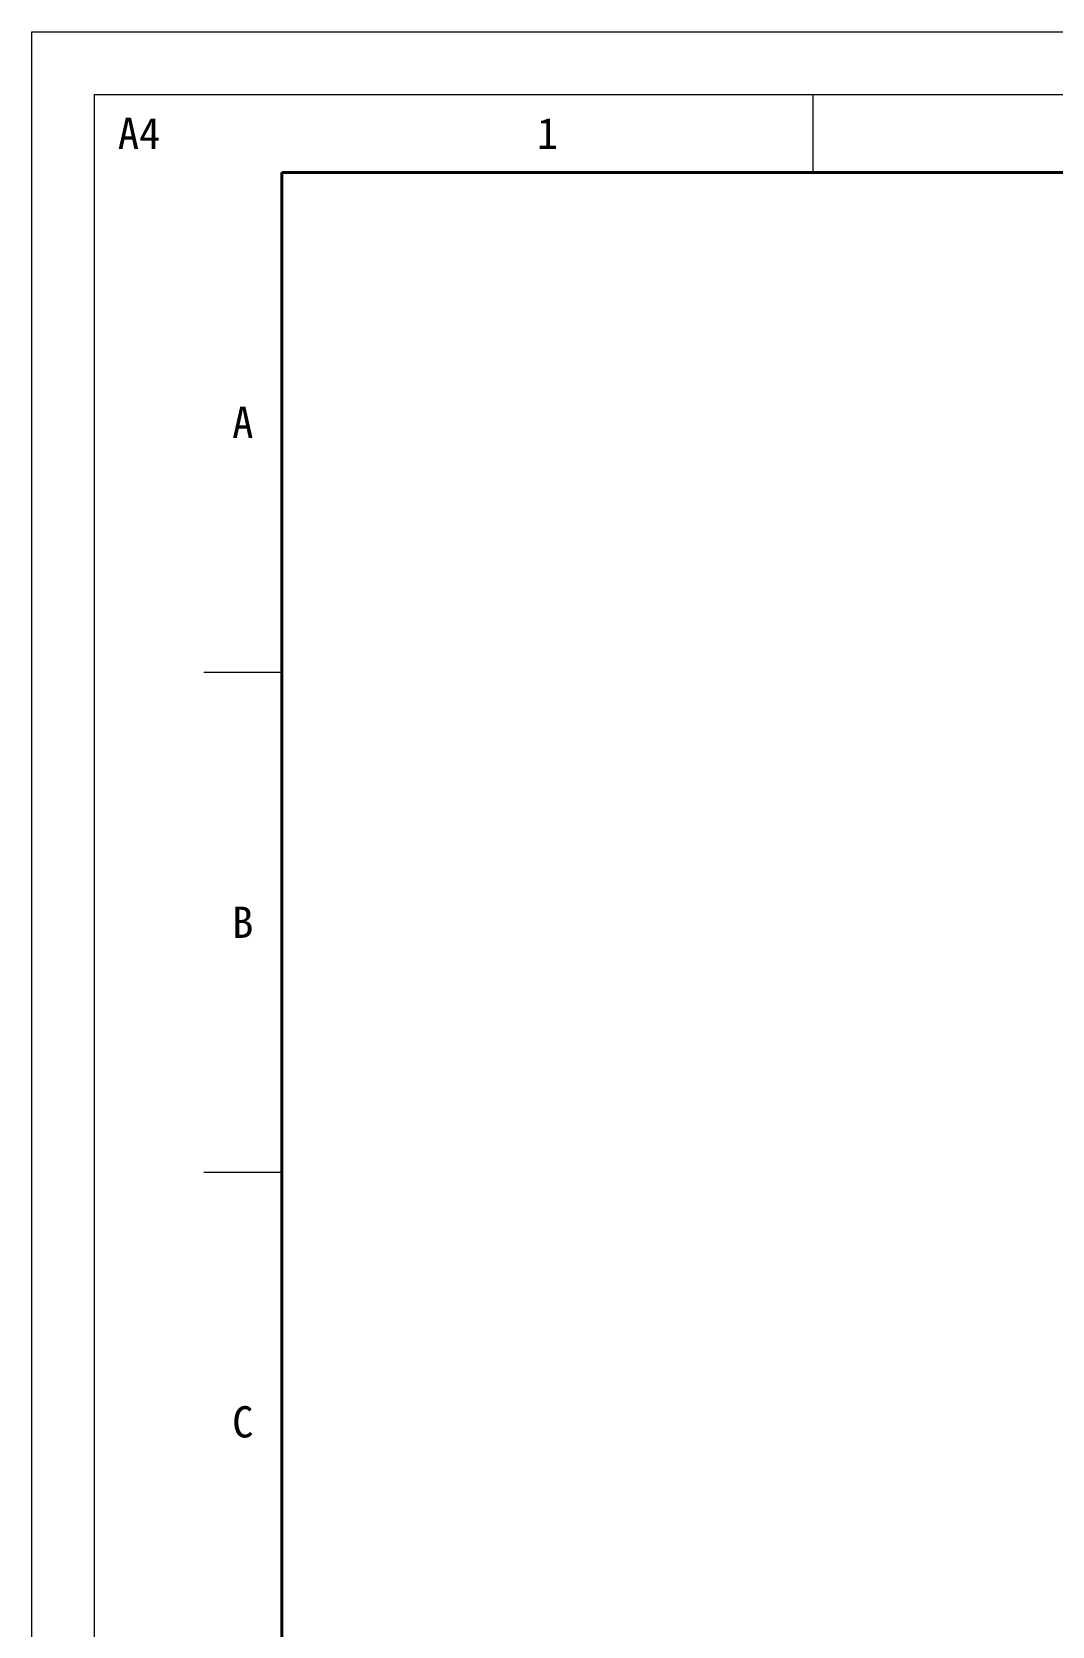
# Model space of a CAD drawing. Header units: millimetres. Extents: x 242 to 1026, y -183 to 372.
# Drawn here: x 241.5 to 413.9, y 102.3 to 371.7 of the extents above; entities that cross this region are included whole.
import ezdxf

# ---------------------------------------------------------------- set-up
doc = ezdxf.new("R2010")
doc.units = ezdxf.units.MM
doc.header["$LTSCALE"] = 30.734
doc.layers.get('0').update_dxf_attribs({"linetype": 'CONTINUOUS'})
doc.layers.get('Defpoints').update_dxf_attribs({"linetype": 'CONTINUOUS'})
doc.layers.add('图框', color=85, linetype='CONTINUOUS', lineweight=20)
doc.layers.add('图纸边界', color=8, linetype='CONTINUOUS', lineweight=9, plot=False)
doc.styles.add('图框文字', font='')
doc.styles.get('图框文字').set_extended_font_data('SimSun')

# ---------------------------------------------------------------- blocks, each defined once
blk = doc.blocks.new('JC_A4')
at = {"layer": '图框'}
for p, q in [((50, 201), (50, 206)), ((11, 169), (16, 169)), ((11, 137), (16, 137))]:
    blk.add_line(p, q, dxfattribs=at)
blk.add_lwpolyline([(4, 206), (293, 206), (293, 4), (4, 4)], close=True, dxfattribs=at)
at = {"layer": '图框', "lineweight": 40}
blk.add_lwpolyline([(16, 201), (288, 201), (288, 9), (16, 9)], close=True, dxfattribs=at)
at = {"layer": '图纸边界'}
blk.add_lwpolyline([(0, 210), (297, 210), (297, 0), (0, 0)], close=True, dxfattribs=at)
at = {"layer": '图框', "char_height": 2, "attachment_point": 5, "style": '图框文字'}
for s, insert in [('1', (33, 203.5)), ('A', (13.5, 185)), ('B', (13.5, 153)), ('C', (13.5, 121))]:
    blk.add_mtext(s, dxfattribs=dict(at, insert=insert))

msp = doc.modelspace()

# ---------------------------------------------------------------- block references
ref = msp.add_blockref('JC_A4', (241.54, -182.71), dxfattribs=dict(xscale=2.639999999999873, yscale=2.639999999999873, zscale=2.639999999999873))
ref.add_attrib('A4', 'A4', (256.06, 351.89), dxfattribs={"layer": 'Defpoints', "color": 85, "height": 5.28, "style": '图框文字'})

doc.saveas('drawing.dxf')
